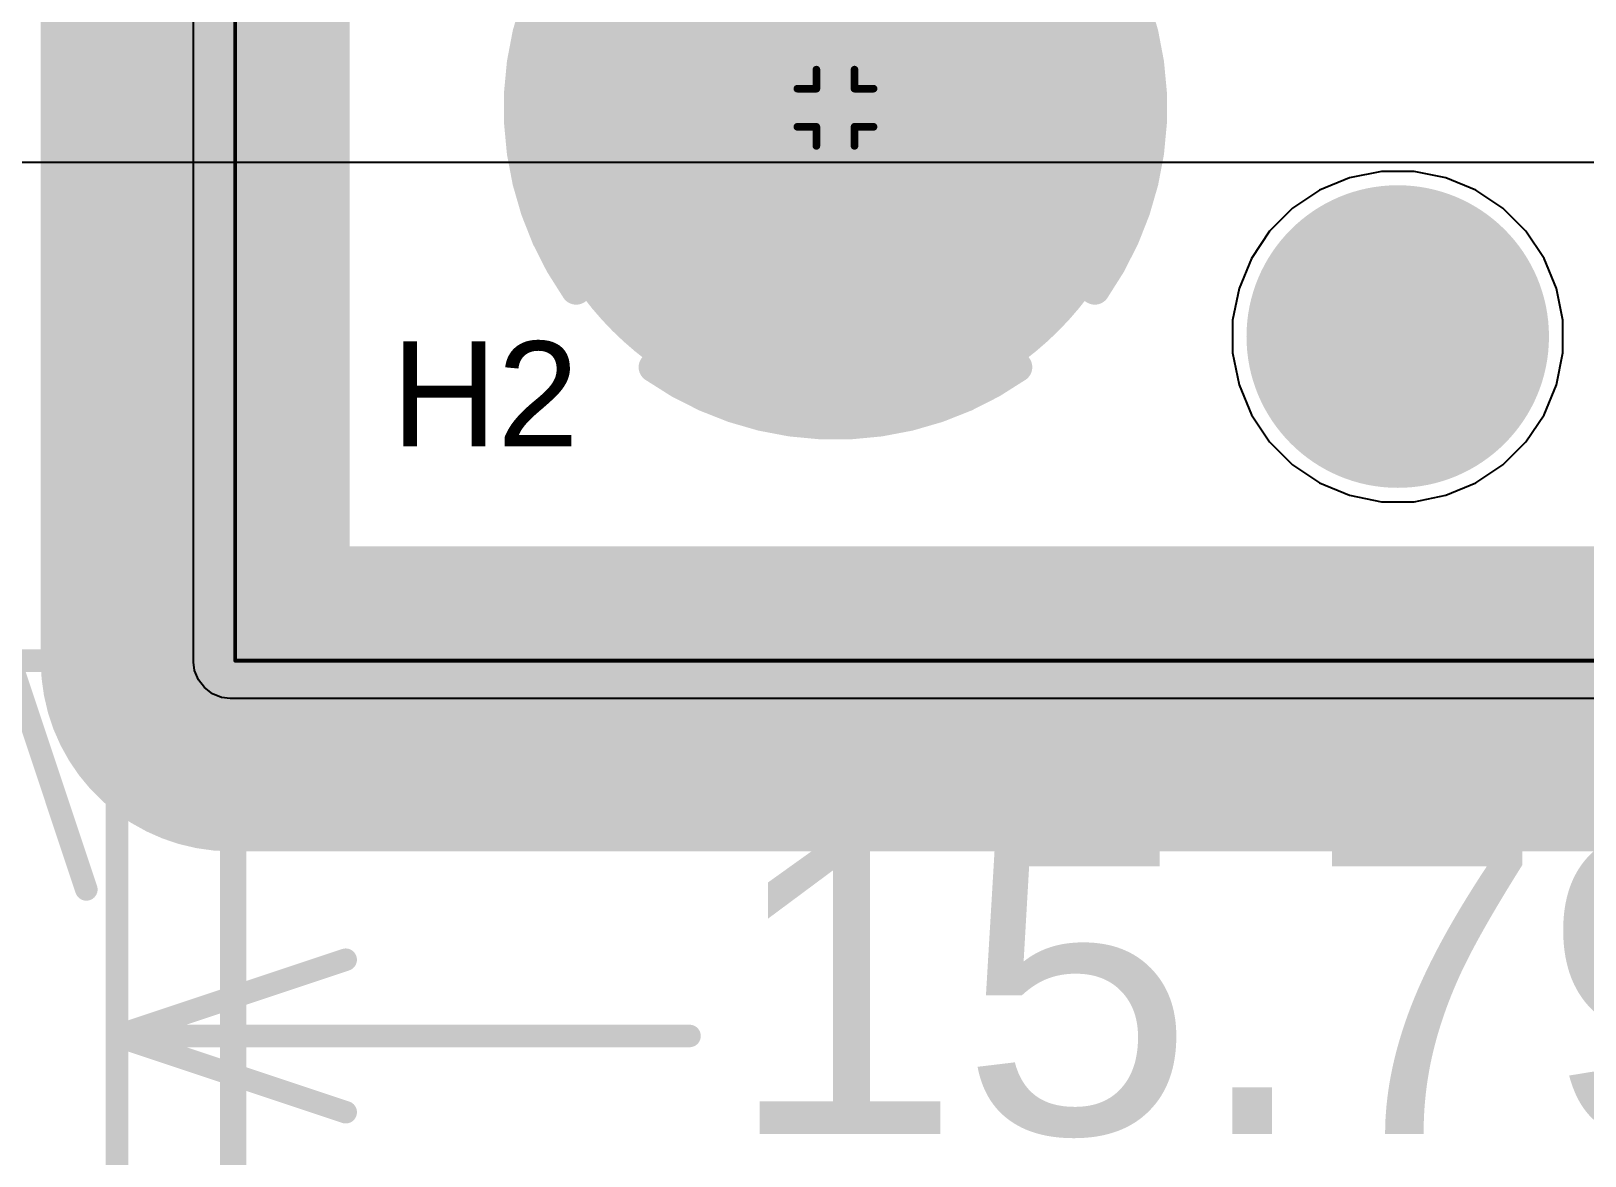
# Model space of a CAD drawing. Header units: inches. Extents: x -1.3 to 11.9, y -6.8 to 4.2.
# Drawn here: x -0.0536 to 0.3541, y -0.1299 to 0.1651 of the extents above; entities that cross this region are included whole.
import ezdxf

# ---------------------------------------------------------------- set-up
doc = ezdxf.new("R2010")
doc.units = ezdxf.units.IN
doc.header["$MEASUREMENT"] = 0
for name, color, linetype in [('02_GND1', 76, 'Continuous'), ('03_SIG1', 76, 'Continuous'), ('04_GND2', 16, 'Continuous'), ('05_SIG2', 156, 'Continuous'), ('06_GND3', 216, 'Continuous'), ('07_SIG3', 216, 'Continuous'), ('08_GND4', 136, 'Continuous'), ('09_PWR1', 136, 'Continuous'), ('10_PWR2', 136, 'Continuous'), ('11_GND5', 136, 'Continuous'), ('12_SIG4', 7, 'Continuous'), ('13_GND6', 136, 'Continuous'), ('14_SIG5', 136, 'Continuous'), ('15_GND7', 136, 'Continuous'), ('AB', 56, 'Continuous'), ('Board', 76, 'Continuous'), ('BOTTOM', 5, 'Continuous'), ('Bottom Solder', 6, 'Continuous'), ('FAB_DWG_INFO', 1, 'Continuous'), ('Keep-Out Layer', 6, 'Continuous'), ('Multi-Layer', 9, 'Continuous'), ('Pad Holes', 156, 'Continuous'), ('TOP', 1, 'Continuous'), ('Top Overlay', 2, 'Continuous'), ('Top Paste', 8, 'Continuous'), ('Top Solder', 216, 'Continuous')]:
    doc.layers.add(name, color=color, linetype=linetype)
doc.styles.add('Arial', font='', dxfattribs={"height": 0.2})
doc.styles.get('Arial').set_extended_font_data('Arial')

# ---------------------------------------------------------------- blocks, each defined once
blk = doc.blocks.new('_____3___22')
at = {"layer": '03_SIG1'}
h = blk.add_hatch(color=76, dxfattribs=at)
edge = h.paths.add_edge_path()
edge.add_arc((0, 0), 0.07874, 0, 360)
at = {"layer": '05_SIG2'}
h = blk.add_hatch(color=156, dxfattribs=at)
edge = h.paths.add_edge_path()
edge.add_arc((0, 0), 0.07874, 0, 360)
at = {"layer": '07_SIG3'}
h = blk.add_hatch(color=216, dxfattribs=at)
edge = h.paths.add_edge_path()
edge.add_arc((0, 0), 0.07874, 0, 360)
at = {"layer": '09_PWR1'}
h = blk.add_hatch(color=136, dxfattribs=at)
edge = h.paths.add_edge_path()
edge.add_arc((0, 0), 0.07106, 0, 360)
at = {"layer": '10_PWR2'}
h = blk.add_hatch(color=136, dxfattribs=at)
edge = h.paths.add_edge_path()
edge.add_arc((0, 0), 0.07106, 0, 360)
at = {"layer": '12_SIG4'}
h = blk.add_hatch(color=7, dxfattribs=at)
edge = h.paths.add_edge_path()
edge.add_arc((0, 0), 0.07874, 0, 360)
at = {"layer": '14_SIG5'}
h = blk.add_hatch(color=136, dxfattribs=at)
edge = h.paths.add_edge_path()
edge.add_arc((0, 0), 0.07874, 0, 360)
at = {"layer": 'BOTTOM'}
h = blk.add_hatch(color=5, dxfattribs=at)
edge = h.paths.add_edge_path()
edge.add_arc((0, 0), 0.07874, 0, 360)
at = {"layer": 'Bottom Solder'}
h = blk.add_hatch(color=6, dxfattribs=at)
edge = h.paths.add_edge_path()
edge.add_arc((0, 0), 0.08274, 0, 360)
at = {"layer": 'Multi-Layer'}
h = blk.add_hatch(color=9, dxfattribs=at)
edge = h.paths.add_edge_path()
edge.add_arc((0, 0), 0.07874, 0, 360)
at = {"layer": 'Pad Holes'}
h = blk.add_hatch(color=7, dxfattribs=at)
edge = h.paths.add_edge_path()
edge.add_arc((0, 0), 0.05906, 0, 360)
at = {"layer": 'TOP'}
h = blk.add_hatch(color=1, dxfattribs=at)
edge = h.paths.add_edge_path()
edge.add_arc((0, 0), 0.07874, 0, 360)
at = {"layer": 'Top Solder'}
h = blk.add_hatch(color=216, dxfattribs=at)
edge = h.paths.add_edge_path()
edge.add_arc((0, 0), 0.08274, 0, 360)
at = {"layer": '02_GND1'}
for points in [[(-0.04764, 0.06803, 0.008, 0.008, -0.315299), (0.04764, 0.06803, 0.008, 0.008, 0)], [(-0.06803, -0.04764, 0.008, 0.008, -0.315299), (-0.06803, 0.04764, 0.008, 0.008, 0)], [(0.06803, 0.04764, 0.008, 0.008, -0.315299), (0.06803, -0.04764, 0.008, 0.008, 0)], [(0.04764, -0.06803, 0.008, 0.008, -0.315299), (-0.04764, -0.06803, 0.008, 0.008, 0)]]:
    blk.add_lwpolyline(points, format="xyseb", dxfattribs=at)
for points in [[(-0.04964, 0.06803, 0.004, 0.004, 1), (-0.04564, 0.06803, 0.004, 0.004, 1)], [(0.04564, 0.06803, 0.004, 0.004, 1), (0.04964, 0.06803, 0.004, 0.004, 1)], [(-0.07003, 0.04764, 0.004, 0.004, 1), (-0.06603, 0.04764, 0.004, 0.004, 1)], [(0.06603, 0.04764, 0.004, 0.004, 1), (0.07003, 0.04764, 0.004, 0.004, 1)], [(-0.07003, -0.04764, 0.004, 0.004, 1), (-0.06603, -0.04764, 0.004, 0.004, 1)], [(0.06603, -0.04764, 0.004, 0.004, 1), (0.07003, -0.04764, 0.004, 0.004, 1)], [(-0.04964, -0.06803, 0.004, 0.004, 1), (-0.04564, -0.06803, 0.004, 0.004, 1)], [(0.04564, -0.06803, 0.004, 0.004, 1), (0.04964, -0.06803, 0.004, 0.004, 1)]]:
    blk.add_lwpolyline(points, format="xyseb", close=True, dxfattribs=at)
at = {"layer": '04_GND2'}
for points in [[(-0.04764, 0.06803, 0.008, 0.008, -0.315299), (0.04764, 0.06803, 0.008, 0.008, 0)], [(-0.06803, -0.04764, 0.008, 0.008, -0.315299), (-0.06803, 0.04764, 0.008, 0.008, 0)], [(0.06803, 0.04764, 0.008, 0.008, -0.315299), (0.06803, -0.04764, 0.008, 0.008, 0)], [(0.04764, -0.06803, 0.008, 0.008, -0.315299), (-0.04764, -0.06803, 0.008, 0.008, 0)]]:
    blk.add_lwpolyline(points, format="xyseb", dxfattribs=at)
for points in [[(-0.04964, 0.06803, 0.004, 0.004, 1), (-0.04564, 0.06803, 0.004, 0.004, 1)], [(0.04564, 0.06803, 0.004, 0.004, 1), (0.04964, 0.06803, 0.004, 0.004, 1)], [(-0.07003, 0.04764, 0.004, 0.004, 1), (-0.06603, 0.04764, 0.004, 0.004, 1)], [(0.06603, 0.04764, 0.004, 0.004, 1), (0.07003, 0.04764, 0.004, 0.004, 1)], [(-0.07003, -0.04764, 0.004, 0.004, 1), (-0.06603, -0.04764, 0.004, 0.004, 1)], [(0.06603, -0.04764, 0.004, 0.004, 1), (0.07003, -0.04764, 0.004, 0.004, 1)], [(-0.04964, -0.06803, 0.004, 0.004, 1), (-0.04564, -0.06803, 0.004, 0.004, 1)], [(0.04564, -0.06803, 0.004, 0.004, 1), (0.04964, -0.06803, 0.004, 0.004, 1)]]:
    blk.add_lwpolyline(points, format="xyseb", close=True, dxfattribs=at)
at = {"layer": '06_GND3'}
for points in [[(-0.04764, 0.06803, 0.008, 0.008, -0.315299), (0.04764, 0.06803, 0.008, 0.008, 0)], [(-0.06803, -0.04764, 0.008, 0.008, -0.315299), (-0.06803, 0.04764, 0.008, 0.008, 0)], [(0.06803, 0.04764, 0.008, 0.008, -0.315299), (0.06803, -0.04764, 0.008, 0.008, 0)], [(0.04764, -0.06803, 0.008, 0.008, -0.315299), (-0.04764, -0.06803, 0.008, 0.008, 0)]]:
    blk.add_lwpolyline(points, format="xyseb", dxfattribs=at)
for points in [[(-0.04964, 0.06803, 0.004, 0.004, 1), (-0.04564, 0.06803, 0.004, 0.004, 1)], [(0.04564, 0.06803, 0.004, 0.004, 1), (0.04964, 0.06803, 0.004, 0.004, 1)], [(-0.07003, 0.04764, 0.004, 0.004, 1), (-0.06603, 0.04764, 0.004, 0.004, 1)], [(0.06603, 0.04764, 0.004, 0.004, 1), (0.07003, 0.04764, 0.004, 0.004, 1)], [(-0.07003, -0.04764, 0.004, 0.004, 1), (-0.06603, -0.04764, 0.004, 0.004, 1)], [(0.06603, -0.04764, 0.004, 0.004, 1), (0.07003, -0.04764, 0.004, 0.004, 1)], [(-0.04964, -0.06803, 0.004, 0.004, 1), (-0.04564, -0.06803, 0.004, 0.004, 1)], [(0.04564, -0.06803, 0.004, 0.004, 1), (0.04964, -0.06803, 0.004, 0.004, 1)]]:
    blk.add_lwpolyline(points, format="xyseb", close=True, dxfattribs=at)
at = {"layer": '08_GND4'}
for points in [[(-0.04764, 0.06803, 0.008, 0.008, -0.315299), (0.04764, 0.06803, 0.008, 0.008, 0)], [(-0.06803, -0.04764, 0.008, 0.008, -0.315299), (-0.06803, 0.04764, 0.008, 0.008, 0)], [(0.06803, 0.04764, 0.008, 0.008, -0.315299), (0.06803, -0.04764, 0.008, 0.008, 0)], [(0.04764, -0.06803, 0.008, 0.008, -0.315299), (-0.04764, -0.06803, 0.008, 0.008, 0)]]:
    blk.add_lwpolyline(points, format="xyseb", dxfattribs=at)
for points in [[(-0.04964, 0.06803, 0.004, 0.004, 1), (-0.04564, 0.06803, 0.004, 0.004, 1)], [(0.04564, 0.06803, 0.004, 0.004, 1), (0.04964, 0.06803, 0.004, 0.004, 1)], [(-0.07003, 0.04764, 0.004, 0.004, 1), (-0.06603, 0.04764, 0.004, 0.004, 1)], [(0.06603, 0.04764, 0.004, 0.004, 1), (0.07003, 0.04764, 0.004, 0.004, 1)], [(-0.07003, -0.04764, 0.004, 0.004, 1), (-0.06603, -0.04764, 0.004, 0.004, 1)], [(0.06603, -0.04764, 0.004, 0.004, 1), (0.07003, -0.04764, 0.004, 0.004, 1)], [(-0.04964, -0.06803, 0.004, 0.004, 1), (-0.04564, -0.06803, 0.004, 0.004, 1)], [(0.04564, -0.06803, 0.004, 0.004, 1), (0.04964, -0.06803, 0.004, 0.004, 1)]]:
    blk.add_lwpolyline(points, format="xyseb", close=True, dxfattribs=at)
at = {"layer": '11_GND5'}
for points in [[(-0.04764, 0.06803, 0.008, 0.008, -0.315299), (0.04764, 0.06803, 0.008, 0.008, 0)], [(-0.06803, -0.04764, 0.008, 0.008, -0.315299), (-0.06803, 0.04764, 0.008, 0.008, 0)], [(0.06803, 0.04764, 0.008, 0.008, -0.315299), (0.06803, -0.04764, 0.008, 0.008, 0)], [(0.04764, -0.06803, 0.008, 0.008, -0.315299), (-0.04764, -0.06803, 0.008, 0.008, 0)]]:
    blk.add_lwpolyline(points, format="xyseb", dxfattribs=at)
for points in [[(-0.04964, 0.06803, 0.004, 0.004, 1), (-0.04564, 0.06803, 0.004, 0.004, 1)], [(0.04564, 0.06803, 0.004, 0.004, 1), (0.04964, 0.06803, 0.004, 0.004, 1)], [(-0.07003, 0.04764, 0.004, 0.004, 1), (-0.06603, 0.04764, 0.004, 0.004, 1)], [(0.06603, 0.04764, 0.004, 0.004, 1), (0.07003, 0.04764, 0.004, 0.004, 1)], [(-0.07003, -0.04764, 0.004, 0.004, 1), (-0.06603, -0.04764, 0.004, 0.004, 1)], [(0.06603, -0.04764, 0.004, 0.004, 1), (0.07003, -0.04764, 0.004, 0.004, 1)], [(-0.04964, -0.06803, 0.004, 0.004, 1), (-0.04564, -0.06803, 0.004, 0.004, 1)], [(0.04564, -0.06803, 0.004, 0.004, 1), (0.04964, -0.06803, 0.004, 0.004, 1)]]:
    blk.add_lwpolyline(points, format="xyseb", close=True, dxfattribs=at)
at = {"layer": '13_GND6'}
for points in [[(-0.04764, 0.06803, 0.008, 0.008, -0.315299), (0.04764, 0.06803, 0.008, 0.008, 0)], [(-0.06803, -0.04764, 0.008, 0.008, -0.315299), (-0.06803, 0.04764, 0.008, 0.008, 0)], [(0.06803, 0.04764, 0.008, 0.008, -0.315299), (0.06803, -0.04764, 0.008, 0.008, 0)], [(0.04764, -0.06803, 0.008, 0.008, -0.315299), (-0.04764, -0.06803, 0.008, 0.008, 0)]]:
    blk.add_lwpolyline(points, format="xyseb", dxfattribs=at)
for points in [[(-0.04964, 0.06803, 0.004, 0.004, 1), (-0.04564, 0.06803, 0.004, 0.004, 1)], [(0.04564, 0.06803, 0.004, 0.004, 1), (0.04964, 0.06803, 0.004, 0.004, 1)], [(-0.07003, 0.04764, 0.004, 0.004, 1), (-0.06603, 0.04764, 0.004, 0.004, 1)], [(0.06603, 0.04764, 0.004, 0.004, 1), (0.07003, 0.04764, 0.004, 0.004, 1)], [(-0.07003, -0.04764, 0.004, 0.004, 1), (-0.06603, -0.04764, 0.004, 0.004, 1)], [(0.06603, -0.04764, 0.004, 0.004, 1), (0.07003, -0.04764, 0.004, 0.004, 1)], [(-0.04964, -0.06803, 0.004, 0.004, 1), (-0.04564, -0.06803, 0.004, 0.004, 1)], [(0.04564, -0.06803, 0.004, 0.004, 1), (0.04964, -0.06803, 0.004, 0.004, 1)]]:
    blk.add_lwpolyline(points, format="xyseb", close=True, dxfattribs=at)
at = {"layer": '15_GND7'}
for points in [[(-0.04764, 0.06803, 0.008, 0.008, -0.315299), (0.04764, 0.06803, 0.008, 0.008, 0)], [(-0.06803, -0.04764, 0.008, 0.008, -0.315299), (-0.06803, 0.04764, 0.008, 0.008, 0)], [(0.06803, 0.04764, 0.008, 0.008, -0.315299), (0.06803, -0.04764, 0.008, 0.008, 0)], [(0.04764, -0.06803, 0.008, 0.008, -0.315299), (-0.04764, -0.06803, 0.008, 0.008, 0)]]:
    blk.add_lwpolyline(points, format="xyseb", dxfattribs=at)
for points in [[(-0.04964, 0.06803, 0.004, 0.004, 1), (-0.04564, 0.06803, 0.004, 0.004, 1)], [(0.04564, 0.06803, 0.004, 0.004, 1), (0.04964, 0.06803, 0.004, 0.004, 1)], [(-0.07003, 0.04764, 0.004, 0.004, 1), (-0.06603, 0.04764, 0.004, 0.004, 1)], [(0.06603, 0.04764, 0.004, 0.004, 1), (0.07003, 0.04764, 0.004, 0.004, 1)], [(-0.07003, -0.04764, 0.004, 0.004, 1), (-0.06603, -0.04764, 0.004, 0.004, 1)], [(0.06603, -0.04764, 0.004, 0.004, 1), (0.07003, -0.04764, 0.004, 0.004, 1)], [(-0.04964, -0.06803, 0.004, 0.004, 1), (-0.04564, -0.06803, 0.004, 0.004, 1)], [(0.04564, -0.06803, 0.004, 0.004, 1), (0.04964, -0.06803, 0.004, 0.004, 1)]]:
    blk.add_lwpolyline(points, format="xyseb", close=True, dxfattribs=at)
blk = doc.blocks.new('F________109')
at = {"layer": 'TOP'}
h = blk.add_hatch(color=1, dxfattribs=at)
edge = h.paths.add_edge_path()
edge.add_arc((0, 0), 0.02, 0, 360)
at = {"layer": 'Top Paste'}
h = blk.add_hatch(color=8, dxfattribs=at)
edge = h.paths.add_edge_path()
edge.add_arc((0, 0), 0.02, 0, 360)
at = {"layer": 'Top Solder'}
h = blk.add_hatch(color=216, dxfattribs=at)
edge = h.paths.add_edge_path()
edge.add_arc((0, 0), 0.03968, 0, 360)
at = {"layer": 'TOP'}
for p, q in [((-0.01263, 0.04164), (-0.02051, 0.03838)), ((-0.00427, 0.04331), (-0.01263, 0.04164)), ((0, 0.04331), (-0.00427, 0.04331)), ((0.00427, 0.04331), (0, 0.04331)), ((0.01263, 0.04164), (0.00427, 0.04331)), ((0.02051, 0.03838), (0.01263, 0.04164)), ((-0.02051, 0.03838), (-0.02761, 0.03364)), ((0.02761, 0.03364), (0.02051, 0.03838)), ((-0.02761, 0.03364), (-0.03364, 0.02761)), ((0.03364, 0.02761), (0.02761, 0.03364)), ((-0.03364, 0.02761), (-0.03838, 0.02051)), ((0.03838, 0.02051), (0.03364, 0.02761)), ((-0.03838, 0.02051), (-0.04164, 0.01263)), ((0.04164, 0.01263), (0.03838, 0.02051)), ((-0.04164, 0.01263), (-0.04331, 0.00427)), ((0.04331, 0.00427), (0.04164, 0.01263)), ((-0.04331, 0.00427), (-0.04331, 0)), ((0.04331, 0), (0.04331, 0.00427)), ((-0.04331, 0), (-0.04331, -0.00427)), ((0.04331, 0), (0.04331, 0)), ((0.04331, -0.00427), (0.04331, 0)), ((-0.04331, -0.00427), (-0.04164, -0.01263)), ((0.04164, -0.01263), (0.04331, -0.00427)), ((-0.04164, -0.01263), (-0.03838, -0.02051)), ((0.03838, -0.02051), (0.04164, -0.01263)), ((-0.03838, -0.02051), (-0.03364, -0.02761)), ((0.03364, -0.02761), (0.03838, -0.02051)), ((-0.03364, -0.02761), (-0.02761, -0.03364)), ((0.02761, -0.03364), (0.03364, -0.02761)), ((-0.02761, -0.03364), (-0.02051, -0.03838)), ((0.02051, -0.03838), (0.02761, -0.03364)), ((-0.02051, -0.03838), (-0.01263, -0.04164)), ((0.01263, -0.04164), (0.02051, -0.03838)), ((-0.01263, -0.04164), (-0.00427, -0.04331)), ((-0.00427, -0.04331), (0, -0.04331)), ((0, -0.04331), (0.00427, -0.04331)), ((0.00427, -0.04331), (0.01263, -0.04164))]:
    blk.add_line(p, q, dxfattribs=at)
blk = doc.blocks.new('CONN_SMA_J_P_H_RA_TH1_SAI_B_333')
at = {"layer": 'AB'}
blk.add_line((0.263, -0.586), (0.263, 0.263), dxfattribs=at)

msp = doc.modelspace()

# ---------------------------------------------------------------- linework, layer by layer
at = {"layer": '02_GND1'}
for p, q in [((-0.01092, 0), (-0.01092, 3.1496)), ((-0.01095, -0.00036), (-0.01092, 0)), ((-0.01066, -0.00259), (-0.01095, -0.00036)), ((-0.00966, -0.005), (-0.01066, -0.00259)), ((-0.00807, -0.00707), (-0.00966, -0.005)), ((-0.006, -0.00866), (-0.00807, -0.00707)), ((-0.00359, -0.00966), (-0.006, -0.00866)), ((-0.00136, -0.00995), (-0.00359, -0.00966)), ((-0.001, -0.00992), (-0.00136, -0.00995)), ((0.58955, -0.00992), (-0.001, -0.00992))]:
    msp.add_line(p, q, dxfattribs=at)
for points in [[(-0.03102, 3.1496, 0.04, 0.04, 0), (-0.03102, 0, 0.04, 0.04, 0)], [(-0.001, -0.03002, 0.04, 0.04, -0.414214), (-0.03102, 0, 0.04, 0.04, 0)], [(-0.001, -0.03002, 0.04, 0.04, 0), (0.58955, -0.03002, 0.04, 0.04, 0)]]:
    msp.add_lwpolyline(points, format="xyseb", dxfattribs=at)
for points in [[(-0.04102, 0, 0.02, 0.02, 1), (-0.02101, 0, 0.02, 0.02, 1)], [(-0.04102, 0, 0.02, 0.02, 1), (-0.02101, 0, 0.02, 0.02, 1)], [(-0.011, -0.03002, 0.02, 0.02, 1), (0.009, -0.03002, 0.02, 0.02, 1)], [(-0.011, -0.03002, 0.02, 0.02, 1), (0.009, -0.03002, 0.02, 0.02, 1)]]:
    msp.add_lwpolyline(points, format="xyseb", close=True, dxfattribs=at)
at = {"layer": '04_GND2'}
for p, q in [((-0.01092, 0), (-0.01092, 3.1496)), ((-0.01095, -0.00036), (-0.01092, 0)), ((-0.01066, -0.00259), (-0.01095, -0.00036)), ((-0.00966, -0.005), (-0.01066, -0.00259)), ((-0.00807, -0.00707), (-0.00966, -0.005)), ((-0.006, -0.00866), (-0.00807, -0.00707)), ((-0.00359, -0.00966), (-0.006, -0.00866)), ((-0.00136, -0.00995), (-0.00359, -0.00966)), ((-0.001, -0.00992), (-0.00136, -0.00995)), ((0.58955, -0.00992), (-0.001, -0.00992))]:
    msp.add_line(p, q, dxfattribs=at)
for points in [[(-0.03102, 3.1496, 0.04, 0.04, 0), (-0.03102, 0, 0.04, 0.04, 0)], [(-0.001, -0.03002, 0.04, 0.04, -0.414214), (-0.03102, 0, 0.04, 0.04, 0)], [(-0.001, -0.03002, 0.04, 0.04, 0), (0.58955, -0.03002, 0.04, 0.04, 0)]]:
    msp.add_lwpolyline(points, format="xyseb", dxfattribs=at)
for points in [[(-0.04102, 0, 0.02, 0.02, 1), (-0.02101, 0, 0.02, 0.02, 1)], [(-0.04102, 0, 0.02, 0.02, 1), (-0.02101, 0, 0.02, 0.02, 1)], [(-0.011, -0.03002, 0.02, 0.02, 1), (0.009, -0.03002, 0.02, 0.02, 1)], [(-0.011, -0.03002, 0.02, 0.02, 1), (0.009, -0.03002, 0.02, 0.02, 1)]]:
    msp.add_lwpolyline(points, format="xyseb", close=True, dxfattribs=at)
at = {"layer": '06_GND3'}
for p, q in [((-0.01092, 0), (-0.01092, 3.1496)), ((-0.01095, -0.00036), (-0.01092, 0)), ((-0.01066, -0.00259), (-0.01095, -0.00036)), ((-0.00966, -0.005), (-0.01066, -0.00259)), ((-0.00807, -0.00707), (-0.00966, -0.005)), ((-0.006, -0.00866), (-0.00807, -0.00707)), ((-0.00359, -0.00966), (-0.006, -0.00866)), ((-0.00136, -0.00995), (-0.00359, -0.00966)), ((-0.001, -0.00992), (-0.00136, -0.00995)), ((0.58955, -0.00992), (-0.001, -0.00992))]:
    msp.add_line(p, q, dxfattribs=at)
for points in [[(-0.03102, 3.1496, 0.04, 0.04, 0), (-0.03102, 0, 0.04, 0.04, 0)], [(-0.001, -0.03002, 0.04, 0.04, -0.414214), (-0.03102, 0, 0.04, 0.04, 0)], [(-0.001, -0.03002, 0.04, 0.04, 0), (0.58955, -0.03002, 0.04, 0.04, 0)]]:
    msp.add_lwpolyline(points, format="xyseb", dxfattribs=at)
for points in [[(-0.04102, 0, 0.02, 0.02, 1), (-0.02101, 0, 0.02, 0.02, 1)], [(-0.04102, 0, 0.02, 0.02, 1), (-0.02101, 0, 0.02, 0.02, 1)], [(-0.011, -0.03002, 0.02, 0.02, 1), (0.009, -0.03002, 0.02, 0.02, 1)], [(-0.011, -0.03002, 0.02, 0.02, 1), (0.009, -0.03002, 0.02, 0.02, 1)]]:
    msp.add_lwpolyline(points, format="xyseb", close=True, dxfattribs=at)
at = {"layer": '08_GND4'}
for p, q in [((-0.01092, 0), (-0.01092, 3.1496)), ((-0.01095, -0.00036), (-0.01092, 0)), ((-0.01066, -0.00259), (-0.01095, -0.00036)), ((-0.00966, -0.005), (-0.01066, -0.00259)), ((-0.00807, -0.00707), (-0.00966, -0.005)), ((-0.006, -0.00866), (-0.00807, -0.00707)), ((-0.00359, -0.00966), (-0.006, -0.00866)), ((-0.00136, -0.00995), (-0.00359, -0.00966)), ((-0.001, -0.00992), (-0.00136, -0.00995)), ((0.58955, -0.00992), (-0.001, -0.00992))]:
    msp.add_line(p, q, dxfattribs=at)
for points in [[(-0.03102, 3.1496, 0.04, 0.04, 0), (-0.03102, 0, 0.04, 0.04, 0)], [(-0.001, -0.03002, 0.04, 0.04, -0.414214), (-0.03102, 0, 0.04, 0.04, 0)], [(-0.001, -0.03002, 0.04, 0.04, 0), (0.58955, -0.03002, 0.04, 0.04, 0)]]:
    msp.add_lwpolyline(points, format="xyseb", dxfattribs=at)
for points in [[(-0.04102, 0, 0.02, 0.02, 1), (-0.02101, 0, 0.02, 0.02, 1)], [(-0.04102, 0, 0.02, 0.02, 1), (-0.02101, 0, 0.02, 0.02, 1)], [(-0.011, -0.03002, 0.02, 0.02, 1), (0.009, -0.03002, 0.02, 0.02, 1)], [(-0.011, -0.03002, 0.02, 0.02, 1), (0.009, -0.03002, 0.02, 0.02, 1)]]:
    msp.add_lwpolyline(points, format="xyseb", close=True, dxfattribs=at)
at = {"layer": '09_PWR1'}
for p, q in [((-0.01092, 0), (-0.01092, 3.1496)), ((-0.01095, -0.00036), (-0.01092, 0)), ((-0.01066, -0.00259), (-0.01095, -0.00036)), ((-0.00966, -0.005), (-0.01066, -0.00259)), ((-0.00807, -0.00707), (-0.00966, -0.005)), ((-0.006, -0.00866), (-0.00807, -0.00707)), ((-0.00359, -0.00966), (-0.006, -0.00866)), ((-0.00136, -0.00995), (-0.00359, -0.00966)), ((-0.001, -0.00992), (-0.00136, -0.00995)), ((0.58955, -0.00992), (-0.001, -0.00992))]:
    msp.add_line(p, q, dxfattribs=at)
for points in [[(-0.03102, 3.1496, 0.04, 0.04, 0), (-0.03102, 0, 0.04, 0.04, 0)], [(-0.001, -0.03002, 0.04, 0.04, -0.414214), (-0.03102, 0, 0.04, 0.04, 0)], [(-0.001, -0.03002, 0.04, 0.04, 0), (0.58955, -0.03002, 0.04, 0.04, 0)]]:
    msp.add_lwpolyline(points, format="xyseb", dxfattribs=at)
for points in [[(-0.04102, 0, 0.02, 0.02, 1), (-0.02101, 0, 0.02, 0.02, 1)], [(-0.04102, 0, 0.02, 0.02, 1), (-0.02101, 0, 0.02, 0.02, 1)], [(-0.011, -0.03002, 0.02, 0.02, 1), (0.009, -0.03002, 0.02, 0.02, 1)], [(-0.011, -0.03002, 0.02, 0.02, 1), (0.009, -0.03002, 0.02, 0.02, 1)]]:
    msp.add_lwpolyline(points, format="xyseb", close=True, dxfattribs=at)
at = {"layer": '10_PWR2'}
for p, q in [((-0.01092, 0), (-0.01092, 0.82372)), ((-0.01095, -0.00036), (-0.01092, 0)), ((-0.01066, -0.00259), (-0.01095, -0.00036)), ((-0.00966, -0.005), (-0.01066, -0.00259)), ((-0.00807, -0.00707), (-0.00966, -0.005)), ((-0.006, -0.00866), (-0.00807, -0.00707)), ((-0.00359, -0.00966), (-0.006, -0.00866)), ((-0.00136, -0.00995), (-0.00359, -0.00966)), ((-0.001, -0.00992), (-0.00136, -0.00995)), ((0.58955, -0.00992), (-0.001, -0.00992))]:
    msp.add_line(p, q, dxfattribs=at)
for points in [[(-0.03102, 3.1496, 0.04, 0.04, 0), (-0.03102, 0, 0.04, 0.04, 0)], [(-0.001, -0.03002, 0.04, 0.04, -0.414214), (-0.03102, 0, 0.04, 0.04, 0)], [(-0.001, -0.03002, 0.04, 0.04, 0), (0.58955, -0.03002, 0.04, 0.04, 0)]]:
    msp.add_lwpolyline(points, format="xyseb", dxfattribs=at)
for points in [[(-0.04102, 0, 0.02, 0.02, 1), (-0.02101, 0, 0.02, 0.02, 1)], [(-0.04102, 0, 0.02, 0.02, 1), (-0.02101, 0, 0.02, 0.02, 1)], [(-0.011, -0.03002, 0.02, 0.02, 1), (0.009, -0.03002, 0.02, 0.02, 1)], [(-0.011, -0.03002, 0.02, 0.02, 1), (0.009, -0.03002, 0.02, 0.02, 1)]]:
    msp.add_lwpolyline(points, format="xyseb", close=True, dxfattribs=at)
at = {"layer": '11_GND5'}
for p, q in [((-0.01092, 0), (-0.01092, 3.1496)), ((-0.01095, -0.00036), (-0.01092, 0)), ((-0.01066, -0.00259), (-0.01095, -0.00036)), ((-0.00966, -0.005), (-0.01066, -0.00259)), ((-0.00807, -0.00707), (-0.00966, -0.005)), ((-0.006, -0.00866), (-0.00807, -0.00707)), ((-0.00359, -0.00966), (-0.006, -0.00866)), ((-0.00136, -0.00995), (-0.00359, -0.00966)), ((-0.001, -0.00992), (-0.00136, -0.00995)), ((0.58955, -0.00992), (-0.001, -0.00992))]:
    msp.add_line(p, q, dxfattribs=at)
for points in [[(-0.03102, 3.1496, 0.04, 0.04, 0), (-0.03102, 0, 0.04, 0.04, 0)], [(-0.001, -0.03002, 0.04, 0.04, -0.414214), (-0.03102, 0, 0.04, 0.04, 0)], [(-0.001, -0.03002, 0.04, 0.04, 0), (0.58955, -0.03002, 0.04, 0.04, 0)]]:
    msp.add_lwpolyline(points, format="xyseb", dxfattribs=at)
for points in [[(-0.04102, 0, 0.02, 0.02, 1), (-0.02101, 0, 0.02, 0.02, 1)], [(-0.04102, 0, 0.02, 0.02, 1), (-0.02101, 0, 0.02, 0.02, 1)], [(-0.011, -0.03002, 0.02, 0.02, 1), (0.009, -0.03002, 0.02, 0.02, 1)], [(-0.011, -0.03002, 0.02, 0.02, 1), (0.009, -0.03002, 0.02, 0.02, 1)]]:
    msp.add_lwpolyline(points, format="xyseb", close=True, dxfattribs=at)
at = {"layer": '13_GND6'}
for p, q in [((-0.01092, 0), (-0.01092, 3.1496)), ((-0.01095, -0.00036), (-0.01092, 0)), ((-0.01066, -0.00259), (-0.01095, -0.00036)), ((-0.00966, -0.005), (-0.01066, -0.00259)), ((-0.00807, -0.00707), (-0.00966, -0.005)), ((-0.006, -0.00866), (-0.00807, -0.00707)), ((-0.00359, -0.00966), (-0.006, -0.00866)), ((-0.00136, -0.00995), (-0.00359, -0.00966)), ((-0.001, -0.00992), (-0.00136, -0.00995)), ((0.58955, -0.00992), (-0.001, -0.00992))]:
    msp.add_line(p, q, dxfattribs=at)
for points in [[(-0.03102, 3.1496, 0.04, 0.04, 0), (-0.03102, 0, 0.04, 0.04, 0)], [(-0.001, -0.03002, 0.04, 0.04, -0.414214), (-0.03102, 0, 0.04, 0.04, 0)], [(-0.001, -0.03002, 0.04, 0.04, 0), (0.58955, -0.03002, 0.04, 0.04, 0)]]:
    msp.add_lwpolyline(points, format="xyseb", dxfattribs=at)
for points in [[(-0.04102, 0, 0.02, 0.02, 1), (-0.02101, 0, 0.02, 0.02, 1)], [(-0.04102, 0, 0.02, 0.02, 1), (-0.02101, 0, 0.02, 0.02, 1)], [(-0.011, -0.03002, 0.02, 0.02, 1), (0.009, -0.03002, 0.02, 0.02, 1)], [(-0.011, -0.03002, 0.02, 0.02, 1), (0.009, -0.03002, 0.02, 0.02, 1)]]:
    msp.add_lwpolyline(points, format="xyseb", close=True, dxfattribs=at)
at = {"layer": '15_GND7'}
for p, q in [((-0.01092, 0), (-0.01092, 3.1496)), ((-0.01095, -0.00036), (-0.01092, 0)), ((-0.01066, -0.00259), (-0.01095, -0.00036)), ((-0.00966, -0.005), (-0.01066, -0.00259)), ((-0.00807, -0.00707), (-0.00966, -0.005)), ((-0.006, -0.00866), (-0.00807, -0.00707)), ((-0.00359, -0.00966), (-0.006, -0.00866)), ((-0.00136, -0.00995), (-0.00359, -0.00966)), ((-0.001, -0.00992), (-0.00136, -0.00995)), ((0.58955, -0.00992), (-0.001, -0.00992))]:
    msp.add_line(p, q, dxfattribs=at)
for points in [[(-0.03102, 3.1496, 0.04, 0.04, 0), (-0.03102, 0, 0.04, 0.04, 0)], [(-0.001, -0.03002, 0.04, 0.04, -0.414214), (-0.03102, 0, 0.04, 0.04, 0)], [(-0.001, -0.03002, 0.04, 0.04, 0), (0.58955, -0.03002, 0.04, 0.04, 0)]]:
    msp.add_lwpolyline(points, format="xyseb", dxfattribs=at)
for points in [[(-0.04102, 0, 0.02, 0.02, 1), (-0.02101, 0, 0.02, 0.02, 1)], [(-0.04102, 0, 0.02, 0.02, 1), (-0.02101, 0, 0.02, 0.02, 1)], [(-0.011, -0.03002, 0.02, 0.02, 1), (0.009, -0.03002, 0.02, 0.02, 1)], [(-0.011, -0.03002, 0.02, 0.02, 1), (0.009, -0.03002, 0.02, 0.02, 1)]]:
    msp.add_lwpolyline(points, format="xyseb", close=True, dxfattribs=at)
at = {"layer": 'Board'}
for points in [[(0, 0, 0.001, 0.001, 0), (0, 4.19985, 0.001, 0.001, 0)], [(0, 0, 0.001, 0.001, 0), (0.59055, 0, 0.001, 0.001, 0)]]:
    msp.add_lwpolyline(points, format="xyseb", dxfattribs=at)
msp.add_lwpolyline([(-0.00025, 0, 0.0005, 0.0005, 1), (0.00025, 0, 0.0005, 0.0005, 1)], format="xyseb", close=True, dxfattribs=at)
msp.add_lwpolyline([(-0.00025, 0, 0.0005, 0.0005, 1), (0.00025, 0, 0.0005, 0.0005, 1)], format="xyseb", close=True, dxfattribs=at)
at = {"layer": 'FAB_DWG_INFO'}
for points in [[(-0.001, -0.48244, 0.00591, 0.00591, 0), (-0.001, 0.15748, 0.00591, 0.00591, 0)], [(0.15248, 0.15, 0.002, 0.002, 0), (0.15248, 0.155, 0.002, 0.002, 0)], [(0.15248, 0.155, 0.002, 0.002, 0), (0.16248, 0.155, 0.002, 0.002, 0)], [(0.16248, 0.15, 0.002, 0.002, 0), (0.16248, 0.155, 0.002, 0.002, 0)], [(0.14748, 0.14, 0.002, 0.002, 0), (0.14748, 0.15, 0.002, 0.002, 0)], [(0.14748, 0.15, 0.002, 0.002, 0), (0.15248, 0.15, 0.002, 0.002, 0)], [(0.16248, 0.15, 0.002, 0.002, 0), (0.16748, 0.15, 0.002, 0.002, 0)], [(0.16748, 0.14, 0.002, 0.002, 0), (0.16748, 0.15, 0.002, 0.002, 0)], [(0.14748, 0.14, 0.002, 0.002, 0), (0.15248, 0.14, 0.002, 0.002, 0)], [(0.15248, 0.135, 0.002, 0.002, 0), (0.15248, 0.14, 0.002, 0.002, 0)], [(0.16248, 0.14, 0.002, 0.002, 0), (0.16748, 0.14, 0.002, 0.002, 0)], [(0.16248, 0.135, 0.002, 0.002, 0), (0.16248, 0.14, 0.002, 0.002, 0)], [(0.15248, 0.135, 0.002, 0.002, 0), (0.16248, 0.135, 0.002, 0.002, 0)], [(-0.001, -0.44307, 0.00591, 0.00591, 0), (-0.001, 0.11811, 0.00591, 0.00591, 0)], [(-0.001, -0.56118, 0.00591, 0.00591, 0), (-0.001, 0.07874, 0.00591, 0.00591, 0)], [(-0.001, -0.30528, 0.00591, 0.00591, 0), (-0.001, 0.07874, 0.00591, 0.00591, 0)], [(-0.22654, 0, 0.00591, 0.00591, 0), (-0.04102, 0, 0.00591, 0.00591, 0)], [(-0.22654, 0, 0.00591, 0.00591, 0), (-0.04102, 0, 0.00591, 0.00591, 0)], [(-0.06906, 0, 0.00591, 0.00591, 0), (-0.001, 0, 0.00591, 0.00591, 0)], [(-0.05906, 0, 0.00591, 0.00591, 0), (-0.03906, -0.06, 0.00591, 0.00591, 0)], [(-0.03102, -0.16748, 0.00591, 0.00591, 0), (-0.03102, -0.01, 0.00591, 0.00591, 0)], [(-0.03102, -0.10843, 0.00591, 0.00591, 0), (-0.03102, -0.01, 0.00591, 0.00591, 0)], [(0, -0.36433, 0.00591, 0.00591, 0), (0, -0.0105, 0.00591, 0.00591, 0)], [(0, -0.22654, 0.00591, 0.00591, 0), (0, -0.0105, 0.00591, 0.00591, 0)], [(-0.03102, -0.09843, 0.00591, 0.00591, 0), (0.02899, -0.07843, 0.00591, 0.00591, 0)], [(-0.03102, -0.09843, 0.00591, 0.00591, 0), (0.02899, -0.11843, 0.00591, 0.00591, 0)], [(-0.03102, -0.09843, 0.00591, 0.00591, 0), (0.11919, -0.09843, 0.00591, 0.00591, 0)]]:
    msp.add_lwpolyline(points, format="xyseb", dxfattribs=at)
for points in [[(-0.00248, 0.15748, 0.00295, 0.00295, 1), (0.00048, 0.15748, 0.00295, 0.00295, 1)], [(0.15198, 0.155, 0.001, 0.001, 1), (0.15298, 0.155, 0.001, 0.001, 1)], [(0.15198, 0.155, 0.001, 0.001, 1), (0.15298, 0.155, 0.001, 0.001, 1)], [(0.16198, 0.155, 0.001, 0.001, 1), (0.16298, 0.155, 0.001, 0.001, 1)], [(0.16198, 0.155, 0.001, 0.001, 1), (0.16298, 0.155, 0.001, 0.001, 1)], [(0.14698, 0.15, 0.001, 0.001, 1), (0.14798, 0.15, 0.001, 0.001, 1)], [(0.14698, 0.15, 0.001, 0.001, 1), (0.14798, 0.15, 0.001, 0.001, 1)], [(0.15198, 0.15, 0.001, 0.001, 1), (0.15298, 0.15, 0.001, 0.001, 1)], [(0.15198, 0.15, 0.001, 0.001, 1), (0.15298, 0.15, 0.001, 0.001, 1)], [(0.16198, 0.15, 0.001, 0.001, 1), (0.16298, 0.15, 0.001, 0.001, 1)], [(0.16198, 0.15, 0.001, 0.001, 1), (0.16298, 0.15, 0.001, 0.001, 1)], [(0.16698, 0.15, 0.001, 0.001, 1), (0.16798, 0.15, 0.001, 0.001, 1)], [(0.16698, 0.15, 0.001, 0.001, 1), (0.16798, 0.15, 0.001, 0.001, 1)], [(0.14698, 0.14, 0.001, 0.001, 1), (0.14798, 0.14, 0.001, 0.001, 1)], [(0.14698, 0.14, 0.001, 0.001, 1), (0.14798, 0.14, 0.001, 0.001, 1)], [(0.15198, 0.14, 0.001, 0.001, 1), (0.15298, 0.14, 0.001, 0.001, 1)], [(0.15198, 0.14, 0.001, 0.001, 1), (0.15298, 0.14, 0.001, 0.001, 1)], [(0.16198, 0.14, 0.001, 0.001, 1), (0.16298, 0.14, 0.001, 0.001, 1)], [(0.16198, 0.14, 0.001, 0.001, 1), (0.16298, 0.14, 0.001, 0.001, 1)], [(0.16698, 0.14, 0.001, 0.001, 1), (0.16798, 0.14, 0.001, 0.001, 1)], [(0.16698, 0.14, 0.001, 0.001, 1), (0.16798, 0.14, 0.001, 0.001, 1)], [(0.15198, 0.135, 0.001, 0.001, 1), (0.15298, 0.135, 0.001, 0.001, 1)], [(0.15198, 0.135, 0.001, 0.001, 1), (0.15298, 0.135, 0.001, 0.001, 1)], [(0.16198, 0.135, 0.001, 0.001, 1), (0.16298, 0.135, 0.001, 0.001, 1)], [(0.16198, 0.135, 0.001, 0.001, 1), (0.16298, 0.135, 0.001, 0.001, 1)], [(-0.00248, 0.11811, 0.00295, 0.00295, 1), (0.00048, 0.11811, 0.00295, 0.00295, 1)], [(-0.00248, 0.07874, 0.00295, 0.00295, 1), (0.00048, 0.07874, 0.00295, 0.00295, 1)], [(-0.00248, 0.07874, 0.00295, 0.00295, 1), (0.00048, 0.07874, 0.00295, 0.00295, 1)], [(-0.04249, 0, 0.00295, 0.00295, 1), (-0.03954, 0, 0.00295, 0.00295, 1)], [(-0.04249, 0, 0.00295, 0.00295, 1), (-0.03954, 0, 0.00295, 0.00295, 1)], [(-0.00248, 0, 0.00295, 0.00295, 1), (0.00048, 0, 0.00295, 0.00295, 1)], [(-0.03249, -0.01, 0.00295, 0.00295, 1), (-0.02954, -0.01, 0.00295, 0.00295, 1)], [(-0.03249, -0.01, 0.00295, 0.00295, 1), (-0.02954, -0.01, 0.00295, 0.00295, 1)], [(-0.00148, -0.0105, 0.00295, 0.00295, 1), (0.00148, -0.0105, 0.00295, 0.00295, 1)], [(-0.00148, -0.0105, 0.00295, 0.00295, 1), (0.00148, -0.0105, 0.00295, 0.00295, 1)], [(-0.04053, -0.06, 0.00295, 0.00295, 1), (-0.03758, -0.06, 0.00295, 0.00295, 1)], [(0.02751, -0.07843, 0.00295, 0.00295, 1), (0.03046, -0.07843, 0.00295, 0.00295, 1)], [(-0.03249, -0.09843, 0.00295, 0.00295, 1), (-0.02954, -0.09843, 0.00295, 0.00295, 1)], [(-0.03249, -0.09843, 0.00295, 0.00295, 1), (-0.02954, -0.09843, 0.00295, 0.00295, 1)], [(-0.03249, -0.09843, 0.00295, 0.00295, 1), (-0.02954, -0.09843, 0.00295, 0.00295, 1)], [(0.11771, -0.09843, 0.00295, 0.00295, 1), (0.12067, -0.09843, 0.00295, 0.00295, 1)], [(-0.03249, -0.10843, 0.00295, 0.00295, 1), (-0.02954, -0.10843, 0.00295, 0.00295, 1)], [(0.02751, -0.11843, 0.00295, 0.00295, 1), (0.03046, -0.11843, 0.00295, 0.00295, 1)]]:
    msp.add_lwpolyline(points, format="xyseb", close=True, dxfattribs=at)
at = {"layer": 'Keep-Out Layer'}
for points in [[(0, 0, 0.06, 0.06, 0), (0, 3.14961, 0.06, 0.06, 0)], [(0, 0, 0.06, 0.06, 0), (0.58955, 0, 0.06, 0.06, 0)]]:
    msp.add_lwpolyline(points, format="xyseb", dxfattribs=at)
msp.add_lwpolyline([(-0.015, 0, 0.03, 0.03, 1), (0.015, 0, 0.03, 0.03, 1)], format="xyseb", close=True, dxfattribs=at)
msp.add_lwpolyline([(-0.015, 0, 0.03, 0.03, 1), (0.015, 0, 0.03, 0.03, 1)], format="xyseb", close=True, dxfattribs=at)

# ---------------------------------------------------------------- block references
for name, p, rotation in [('CONN_SMA_J_P_H_RA_TH1_SAI_B_333', (0.15748, 0.3937), 270), ('F________109', (0.305, 0.085), 90)]:
    msp.add_blockref(name, p, dxfattribs=dict(rotation=rotation))
msp.add_blockref('_____3___22', (0.15748, 0.145))

# ---------------------------------------------------------------- texts
at = {"layer": 'FAB_DWG_INFO', "style": 'Arial'}
msp.add_text('15.79mm', height=0.07874, dxfattribs=at).set_placement((0.12919, -0.12412))
at = {"layer": 'Top Overlay', "style": 'Arial'}
msp.add_text('H2', height=0.027559, dxfattribs=at).set_placement((0.04095, 0.05618))

doc.saveas('drawing.dxf')
